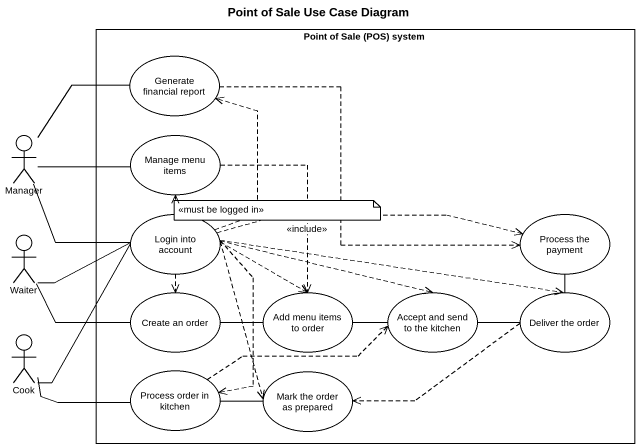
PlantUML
@startuml
title Point of Sale Use Case Diagram
rectangle "Point of Sale (POS) system" as Point_of_Sale_POS_system {
  usecase "Generate financial report" as Generate_financial_report
  usecase "Manage menu items" as Manage_menu_items
  usecase "Login into account" as Login_into_account
  usecase "Process the payment" as Process_the_payment
  usecase "Create an order" as Create_an_order
  usecase "Add menu items to order" as Add_menu_items_to_order
  usecase "Accept and send to the kitchen" as Accept_and_send_to_the
  usecase "Deliver the order" as Deliver_the_order
  usecase "Process order in kitchen" as Process_order_in_kitchen
  usecase "Mark the order as prepared" as Mark_the_order_as_prepared
}
actor Manager
actor Waiter
actor Cook
Generate_financial_report .right.> Process_the_payment
Manager -right- Generate_financial_report
Manager -right- Manage_menu_items
Manager -right- Login_into_account
Manage_menu_items ..> Add_menu_items_to_order : <<include>>
Login_into_account .up.> Generate_financial_report
Login_into_account .up.> Manage_menu_items
Login_into_account .right.> Process_the_payment
Login_into_account -left- Waiter
Login_into_account ..> Create_an_order
Login_into_account .right.> Add_menu_items_to_order
Login_into_account .right.> Accept_and_send_to_the
Login_into_account .right.> Deliver_the_order
Login_into_account -- Cook
Login_into_account ..> Process_order_in_kitchen
Login_into_account ..> Mark_the_order_as_prepared
Waiter -right- Create_an_order
Create_an_order -right- Add_menu_items_to_order
Add_menu_items_to_order -right- Accept_and_send_to_the
Accept_and_send_to_the -right- Deliver_the_order
Deliver_the_order -up- Process_the_payment
Deliver_the_order .left.> Mark_the_order_as_prepared
Cook -right- Process_order_in_kitchen
Process_order_in_kitchen .right.> Accept_and_send_to_the
Process_order_in_kitchen -right- Mark_the_order_as_prepared
note as N1
  <<must be logged in>>
end note
@enduml
